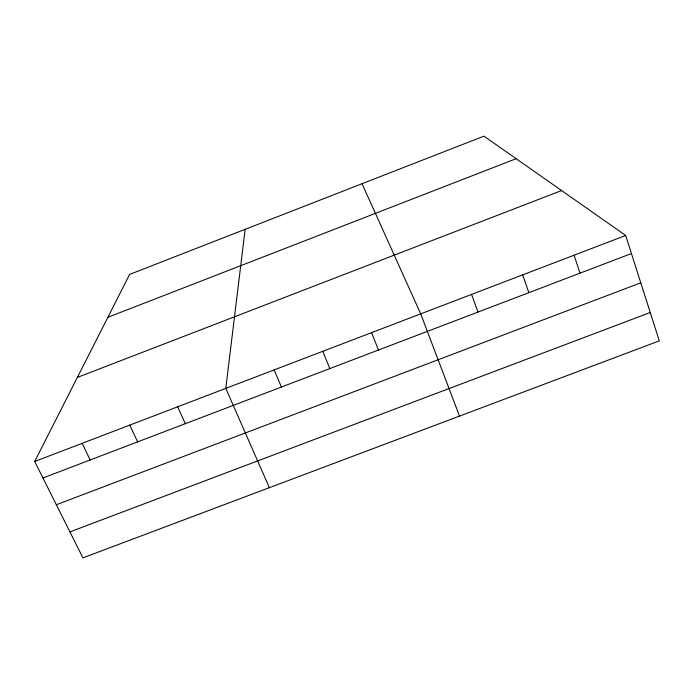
<?xml version="1.0" encoding="UTF-8"?>
<svg xmlns="http://www.w3.org/2000/svg" width="694" height="694" viewBox="0 0 694 694"><rect width="100%" height="100%" fill="white"/><g stroke="black" fill="none" stroke-linecap="round" stroke-linejoin="round"><path stroke-width="1.04" d="M245.147 229.332L225.784 388.406L269.376 487.665M34.7 461.475L129.639 274.408L483.97 136.137L625.684 235.474L659.3 340.884L82.916 557.863L34.7 461.475L625.684 235.474M107.874 317.297L516.154 158.7M77.346 377.441L561.602 190.555M42.959 477.984L631.445 253.544M56.344 504.738L640.779 282.814M69.921 531.899L650.252 312.5M82.118 443.345L90.185 459.975M129.769 425.118L137.638 441.878M177.655 406.805L185.324 423.687M362.042 183.719L420.711 313.862L459.497 416.105M274.147 369.911L281.417 387.044M322.762 351.32L329.824 368.583M371.611 332.634L378.464 350.028M471.556 294.421L477.984 312.074M522.66 274.876L528.871 292.668M574.042 255.227L580.028 273.158"/></g></svg>
